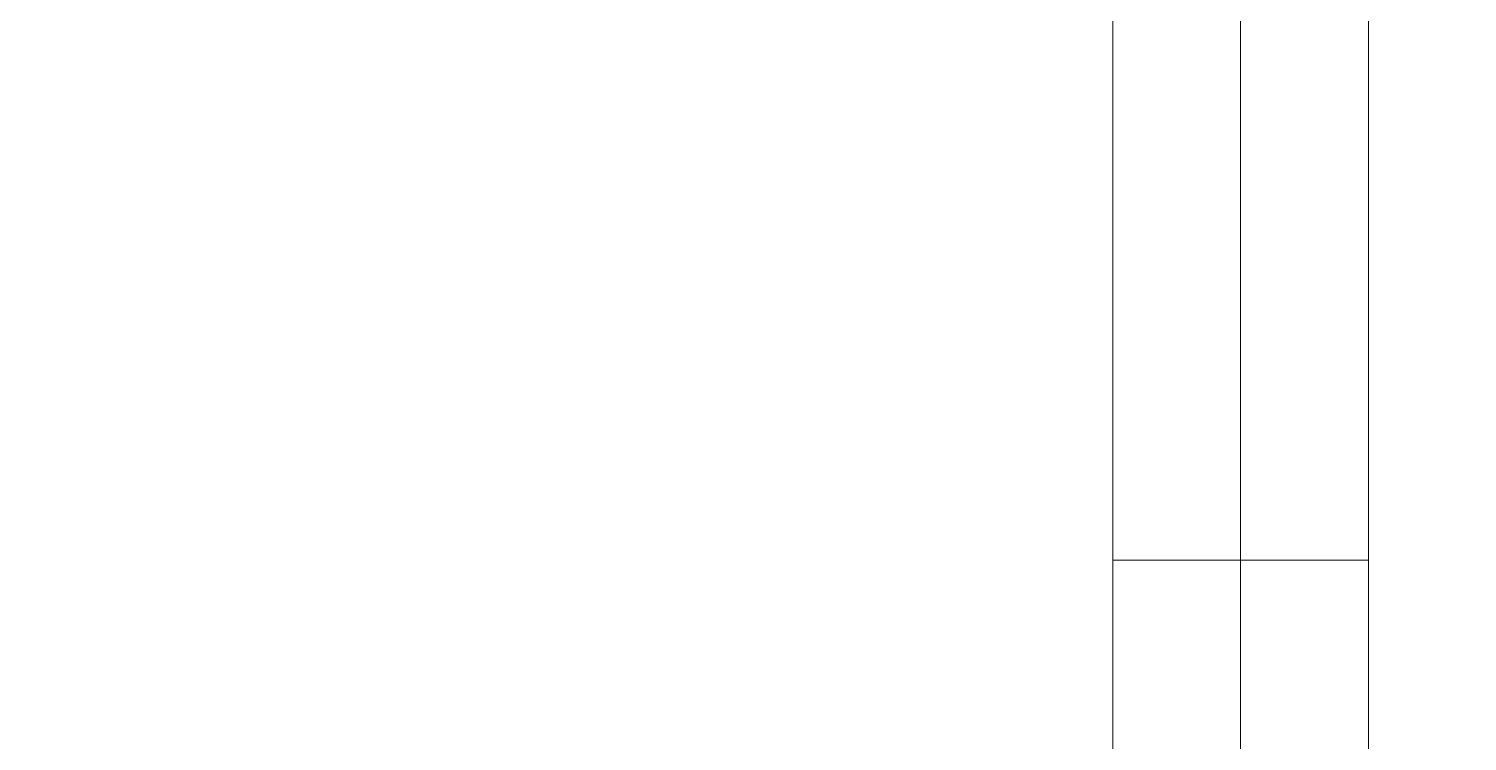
# Model space of a CAD drawing. Header units: millimetres. Extents: x -46169 to 237885, y -84465 to 18123.
# Drawn here: x 114757.7 to 115033.1, y -80487.6 to -80351.1 of the extents above; entities that cross this region are included whole.
import ezdxf

# ---------------------------------------------------------------- set-up
doc = ezdxf.new("R2010")
doc.units = ezdxf.units.MM
doc.header["$MEASUREMENT"] = 0
doc.linetypes.add('Wipeout_Contour', pattern=[1000, 0, -1000])
doc.layers.add('New_A-35-M_FFE_Fixed', color=7, linetype='Continuous')
doc.layers.add('New_A-35-M_FFE_Fixed_Pen_No__1', color=7, linetype='Continuous', lineweight=13)

# ---------------------------------------------------------------- blocks, each defined once
blk = doc.blocks.new('Section Elem_15_2', base_point=(64459.15, -84332.61))
at = {"color": 254, "linetype": 'Wipeout_Contour', "lineweight": 0, "ltscale": 562198.362242}
blk.add_wipeout([(115014.23, -80346.96), (115014.23, -80503.33), (115515.23, -80503.33), (115515.23, -80346.96)], dxfattribs=at).dxf.layer = 'New_A-35-M_FFE_Fixed'
at = {"color": 254, "linetype": 'Wipeout_Contour', "lineweight": 0, "ltscale": 561190.042329}
blk.add_wipeout([(114989.73, -80371.46), (115014.23, -80371.46), (115014.23, -80351.09), (114989.73, -80351.09)], dxfattribs=at).dxf.layer = 'New_A-35-M_FFE_Fixed'
at = {"color": 254, "linetype": 'Wipeout_Contour', "lineweight": 0, "ltscale": 561283.848343}
blk.add_wipeout([(115014.23, -80391.97), (114989.73, -80391.97), (114989.73, -80412.46), (115014.23, -80412.46)], dxfattribs=at).dxf.layer = 'New_A-35-M_FFE_Fixed'
at = {"color": 254, "linetype": 'Wipeout_Contour', "lineweight": 0, "ltscale": 561455.489619}
blk.add_wipeout([(114989.73, -80473.58), (114989.73, -80480.58), (115014.23, -80480.58), (115014.23, -80473.58)], dxfattribs=at).dxf.layer = 'New_A-35-M_FFE_Fixed'
at = {"color": 254, "linetype": 'Wipeout_Contour', "lineweight": 0, "ltscale": 561236.871854}
blk.add_wipeout([(114989.73, -80371.46), (114989.73, -80391.97), (115014.23, -80391.97), (115014.23, -80371.46)], dxfattribs=at).dxf.layer = 'New_A-35-M_FFE_Fixed'
at = {"color": 254, "linetype": 'Wipeout_Contour', "lineweight": 0, "ltscale": 561439.488713}
blk.add_wipeout([(114989.73, -80473.58), (115014.23, -80473.58), (115014.23, -80466.62), (114989.73, -80466.62)], dxfattribs=at).dxf.layer = 'New_A-35-M_FFE_Fixed'
at = {"color": 254, "linetype": 'Wipeout_Contour', "lineweight": 0, "ltscale": 561471.556987}
blk.add_wipeout([(114989.73, -80487.59), (115014.23, -80487.59), (115014.23, -80480.58), (114989.73, -80480.58)], dxfattribs=at).dxf.layer = 'New_A-35-M_FFE_Fixed'
at = {"color": 254, "linetype": 'Wipeout_Contour', "lineweight": 0, "ltscale": 561423.589101}
blk.add_wipeout([(114989.73, -80466.62), (115014.23, -80466.62), (115014.23, -80459.71), (114989.73, -80459.71)], dxfattribs=at).dxf.layer = 'New_A-35-M_FFE_Fixed'
at = {"color": 254, "linetype": 'Wipeout_Contour', "lineweight": 0, "ltscale": 561407.825433}
blk.add_wipeout([(114989.73, -80452.87), (114989.73, -80459.71), (115014.23, -80459.71), (115014.23, -80452.87)], dxfattribs=at).dxf.layer = 'New_A-35-M_FFE_Fixed'
at = {"color": 254, "linetype": 'Wipeout_Contour', "lineweight": 0, "ltscale": 561376.980045}
blk.add_wipeout([(114989.73, -80432.81), (114989.73, -80452.87), (115014.23, -80452.87), (115014.23, -80432.81)], dxfattribs=at).dxf.layer = 'New_A-35-M_FFE_Fixed'
at = {"layer": 'New_A-35-M_FFE_Fixed_Pen_No__1', "linetype": 'Continuous'}
blk.add_line((115014.23, -80452.87), (114989.73, -80452.87), dxfattribs=at)
at = {"color": 254, "linetype": 'Wipeout_Contour', "lineweight": 0, "ltscale": 561330.656007}
blk.add_wipeout([(114989.73, -80412.46), (114989.73, -80432.81), (115014.23, -80432.81), (115014.23, -80412.46)], dxfattribs=at).dxf.layer = 'New_A-35-M_FFE_Fixed'
at = {"layer": 'New_A-35-M_FFE_Fixed_Pen_No__1', "linetype": 'Continuous'}
blk.add_line((115014.23, -80503.33), (115014.23, -80346.96), dxfattribs=at)
blk = doc.blocks.new('Section Elem_16_2', base_point=(64459.15, -84332.61))
at = {"color": 254, "linetype": 'Wipeout_Contour', "lineweight": 0, "ltscale": 840683.645343}
blk.add_wipeout([(114965.23, -80346.96), (114464.23, -80346.96), (114464.23, -80503.33), (114494.23, -80503.33), (114935.23, -80503.33), (114965.23, -80503.33)], dxfattribs=at).dxf.layer = 'New_A-35-M_FFE_Fixed'
at = {"color": 254, "linetype": 'Wipeout_Contour', "lineweight": 0, "ltscale": 561109.714251}
blk.add_wipeout([(114989.73, -80351.09), (114965.23, -80351.09), (114965.23, -80371.46), (114989.73, -80371.46)], dxfattribs=at).dxf.layer = 'New_A-35-M_FFE_Fixed'
at = {"color": 254, "linetype": 'Wipeout_Contour', "lineweight": 0, "ltscale": 561203.533689}
blk.add_wipeout([(114989.73, -80391.97), (114965.23, -80391.97), (114965.23, -80412.46), (114989.73, -80412.46)], dxfattribs=at).dxf.layer = 'New_A-35-M_FFE_Fixed'
at = {"color": 254, "linetype": 'Wipeout_Contour', "lineweight": 0, "ltscale": 561375.199532}
blk.add_wipeout([(114965.23, -80473.58), (114965.23, -80480.58), (114989.73, -80480.58), (114989.73, -80473.58)], dxfattribs=at).dxf.layer = 'New_A-35-M_FFE_Fixed'
at = {"layer": 'New_A-35-M_FFE_Fixed_Pen_No__1', "linetype": 'Continuous'}
blk.add_line((114989.73, -80351.09), (114989.73, -80330.99), dxfattribs=at)
at = {"color": 254, "linetype": 'Wipeout_Contour', "lineweight": 0, "ltscale": 561156.550471}
blk.add_wipeout([(114989.73, -80371.46), (114965.23, -80371.46), (114965.23, -80391.97), (114989.73, -80391.97)], dxfattribs=at).dxf.layer = 'New_A-35-M_FFE_Fixed'
at = {"color": 254, "linetype": 'Wipeout_Contour', "lineweight": 0, "ltscale": 561359.196326}
blk.add_wipeout([(114989.73, -80466.62), (114965.23, -80466.62), (114965.23, -80473.58), (114989.73, -80473.58)], dxfattribs=at).dxf.layer = 'New_A-35-M_FFE_Fixed'
at = {"color": 254, "linetype": 'Wipeout_Contour', "lineweight": 0, "ltscale": 561391.269196}
blk.add_wipeout([(114989.73, -80480.58), (114965.23, -80480.58), (114965.23, -80487.59), (114989.73, -80487.59)], dxfattribs=at).dxf.layer = 'New_A-35-M_FFE_Fixed'
at = {"layer": 'New_A-35-M_FFE_Fixed_Pen_No__1', "linetype": 'Continuous'}
for p, q in [((114989.73, -80371.46), (114989.73, -80351.09)), ((114989.73, -80391.97), (114989.73, -80371.46)), ((114989.73, -80480.58), (114989.73, -80473.58)), ((114989.73, -80487.59), (114989.73, -80480.58)), ((114989.73, -80494.61), (114989.73, -80487.59))]:
    blk.add_line(p, q, dxfattribs=at)
at = {"color": 254, "linetype": 'Wipeout_Contour', "lineweight": 0, "ltscale": 561343.294441}
blk.add_wipeout([(114989.73, -80459.71), (114965.23, -80459.71), (114965.23, -80466.62), (114989.73, -80466.62)], dxfattribs=at).dxf.layer = 'New_A-35-M_FFE_Fixed'
at = {"layer": 'New_A-35-M_FFE_Fixed_Pen_No__1', "linetype": 'Continuous'}
blk.add_line((114989.73, -80473.58), (114989.73, -80466.62), dxfattribs=at)
at = {"color": 254, "linetype": 'Wipeout_Contour', "lineweight": 0, "ltscale": 561327.528518}
blk.add_wipeout([(114989.73, -80452.87), (114965.23, -80452.87), (114965.23, -80459.71), (114989.73, -80459.71)], dxfattribs=at).dxf.layer = 'New_A-35-M_FFE_Fixed'
at = {"layer": 'New_A-35-M_FFE_Fixed_Pen_No__1', "linetype": 'Continuous'}
blk.add_line((114989.73, -80466.62), (114989.73, -80459.71), dxfattribs=at)
at = {"color": 254, "linetype": 'Wipeout_Contour', "lineweight": 0, "ltscale": 561296.678726}
blk.add_wipeout([(114989.73, -80432.81), (114965.23, -80432.81), (114965.23, -80452.87), (114989.73, -80452.87)], dxfattribs=at).dxf.layer = 'New_A-35-M_FFE_Fixed'
at = {"layer": 'New_A-35-M_FFE_Fixed_Pen_No__1', "linetype": 'Continuous'}
for p in [(114965.23, -80452.87), (114989.73, -80459.71)]:
    blk.add_line(p, (114989.73, -80452.87), dxfattribs=at)
at = {"color": 254, "linetype": 'Wipeout_Contour', "lineweight": 0, "ltscale": 561250.34806}
blk.add_wipeout([(114989.73, -80412.46), (114965.23, -80412.46), (114965.23, -80432.81), (114989.73, -80432.81)], dxfattribs=at).dxf.layer = 'New_A-35-M_FFE_Fixed'
at = {"layer": 'New_A-35-M_FFE_Fixed_Pen_No__1', "linetype": 'Continuous'}
for p, q in [((114965.23, -80503.33), (114965.23, -80346.96)), ((114989.73, -80412.46), (114989.73, -80391.97)), ((114989.73, -80432.81), (114989.73, -80412.46)), ((114989.73, -80452.87), (114989.73, -80432.81))]:
    blk.add_line(p, q, dxfattribs=at)

msp = doc.modelspace()

# ---------------------------------------------------------------- block references
at = {"layer": 'New_A-35-M_FFE_Fixed'}
msp.add_blockref('Section Elem_15_2', (64459.15, -84332.61), dxfattribs=at)

# ---------------------------------------------------------------- next in the draw order: block references
msp.add_blockref('Section Elem_16_2', (64459.15, -84332.61), dxfattribs=at)

doc.saveas('drawing.dxf')
